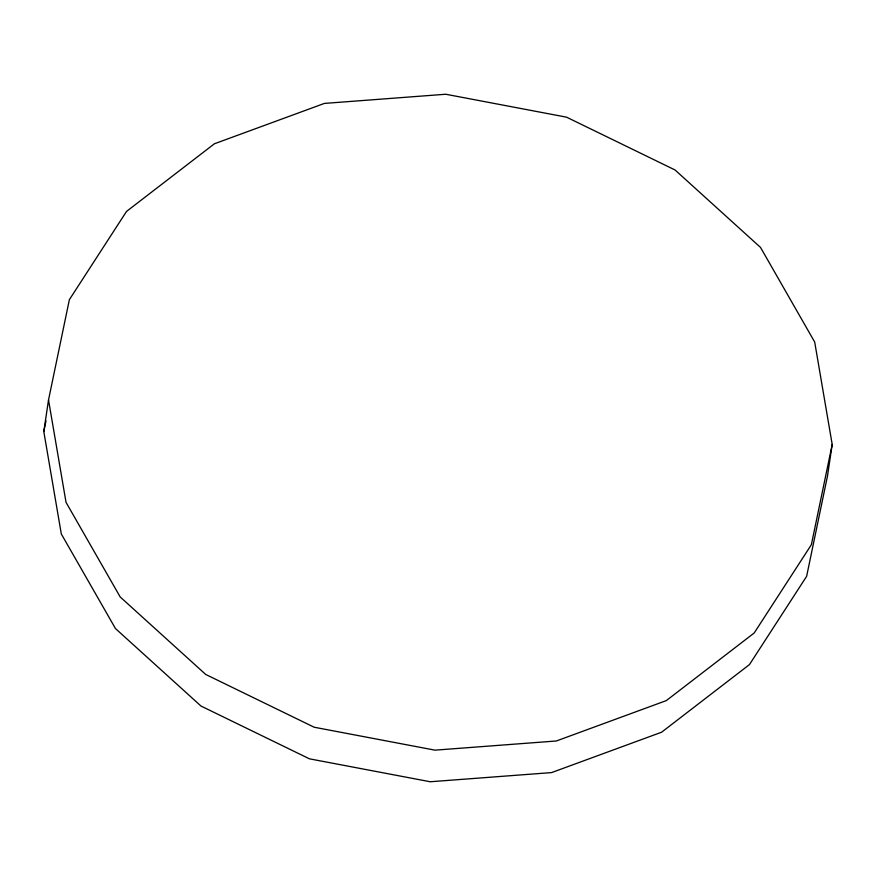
<?xml version="1.0" encoding="UTF-8"?>
<svg xmlns="http://www.w3.org/2000/svg" width="876" height="876" viewBox="0 0 876 876"><rect width="100%" height="100%" fill="white"/><g stroke="black" fill="none" stroke-linecap="round" stroke-linejoin="round"><path stroke-width="1.31" d="M43.8 431.54L48.519 399.938L69.368 299.68L126.527 211.423L214.401 143.784L324.405 103.412L445.753 94.247L566.564 117.176L675.035 169.966L760.532 247.448L814.691 342.034L832.2 444.46L827.481 476.062L806.632 576.32L749.473 664.577L661.599 732.216L551.595 772.588L430.247 781.753L309.436 758.824L200.965 706.034L115.468 628.552L61.309 533.966L43.8 431.54L46.023 420.841M832.2 444.46L811.362 544.719L754.203 632.976L666.318 700.603L556.326 740.986L434.978 750.152L314.155 727.222L205.685 674.432L120.187 596.95L66.039 502.364L48.519 399.938"/></g></svg>
